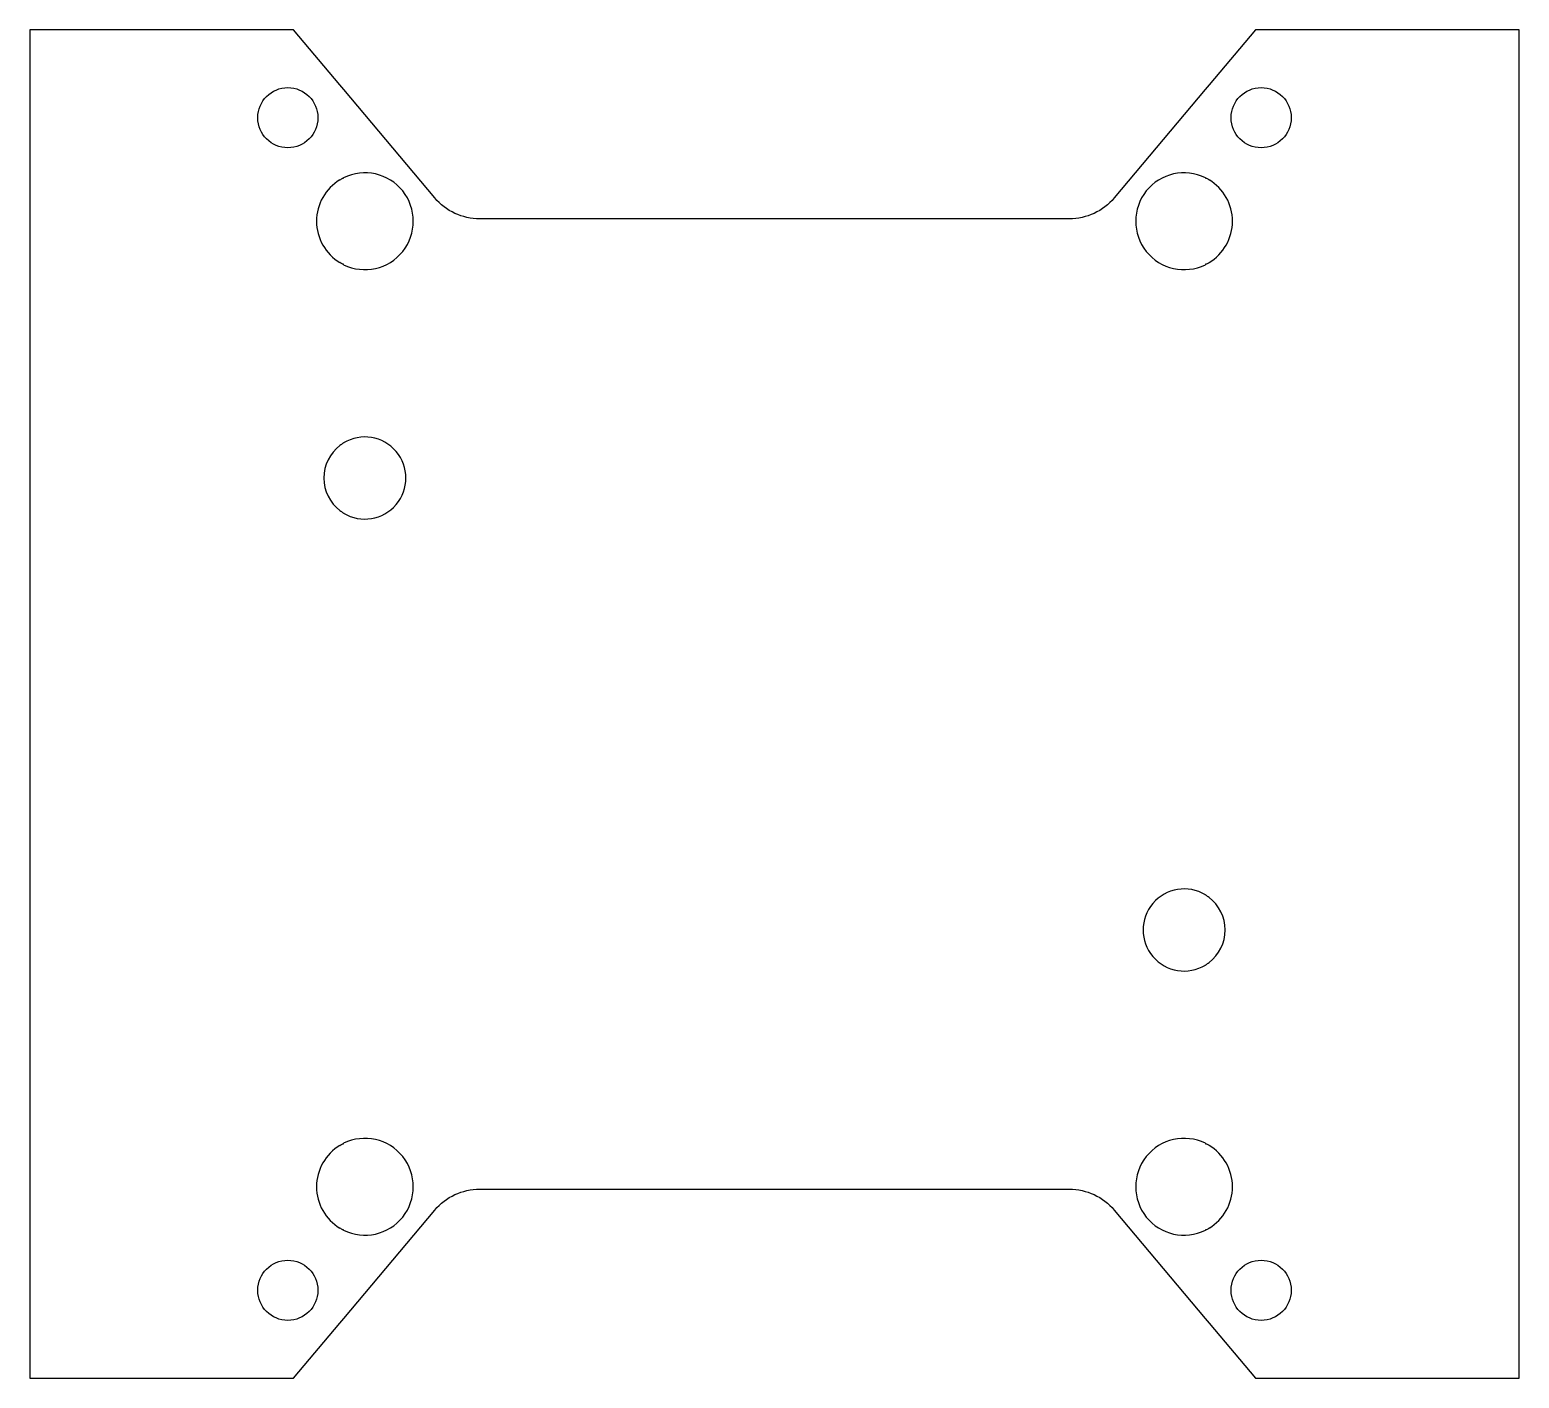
# Model space of a CAD drawing. Header units: inches. Extents: x -1 to 1, y -0.91 to 0.91.
import ezdxf

# ---------------------------------------------------------------- set-up
doc = ezdxf.new("R2010")
doc.units = ezdxf.units.IN
doc.layers.get('0').update_dxf_attribs({"linetype": 'CONTINUOUS'})

msp = doc.modelspace()

# ---------------------------------------------------------------- linework, layer by layer
msp.add_lwpolyline([(-0.4562, 0.6797), (-0.5785, 0.8255), (-0.5835, 0.8315), (-0.6457, 0.9055), (-0.7235, 0.9055), (-0.7285, 0.9055), (-1, 0.9055), (-1, -0.9055), (-0.7285, -0.9055), (-0.7235, -0.9055), (-0.6457, -0.9055), (-0.5835, -0.8315), (-0.5785, -0.8255), (-0.4562, -0.6797, -0.221695), (-0.3959, -0.6516), (0.3959, -0.6516, -0.221695), (0.4562, -0.6797), (0.5785, -0.8255), (0.5835, -0.8315), (0.6457, -0.9055), (0.7235, -0.9055), (0.7285, -0.9055), (1, -0.9055), (1, 0.9055), (0.7285, 0.9055), (0.7235, 0.9055), (0.6457, 0.9055), (0.5835, 0.8315), (0.5785, 0.8255), (0.4562, 0.6797, -0.221695), (0.3959, 0.6516), (-0.3959, 0.6516, -0.221695)], format="xyb", close=True)
for centre in [(-0.6535, 0.7874), (0.6535, 0.7874), (-0.6535, -0.7874), (0.6535, -0.7874)]:
    msp.add_circle(centre, 0.0404)
for centre, radius, start, end in [((-0.55, 0.6484), 0.065, 121.0886, 238.9114), ((-0.55, 0.6484), 0.065, -116.0652, 116.0652), ((0.55, 0.6484), 0.065, 63.9348, 296.0652), ((0.55, 0.6484), 0.065, -58.9114, 58.9114), ((-0.55, 0.3035), 0.0551, 127.4863, 232.5137), ((-0.55, 0.3035), 0.0551, -121.1886, 121.1886), ((0.55, -0.3035), 0.0551, 58.8114, 301.1886), ((0.55, -0.3035), 0.0551, -52.5137, 52.5137), ((-0.55, -0.6484), 0.065, 121.0886, 238.9114), ((-0.55, -0.6484), 0.065, -116.0652, 116.0652), ((0.55, -0.6484), 0.065, 63.9348, 296.0652), ((0.55, -0.6484), 0.065, -58.9114, 58.9114)]:
    msp.add_arc(centre, radius, start, end)
for points, knots in [([(-0.5835, 0.7041), (-0.5829, 0.7044), (-0.5822, 0.7048), (-0.581, 0.7055), (-0.5804, 0.7058), (-0.5795, 0.7063), (-0.5792, 0.7065), (-0.5789, 0.7066), (-0.5788, 0.7067), (-0.5787, 0.7067), (-0.5785, 0.7068)], [-0.0621402, -0.0621402, -0.0621402, -0.0621402, -0.05661635, -0.05661635, -0.05109249, -0.05109249, -0.04639058, -0.04639058, -0.04639058, -0.04399174, -0.04399174, -0.04399174, -0.04399174]), ([(0.5785, 0.7068), (0.5787, 0.7067), (0.5788, 0.7067), (0.5789, 0.7066), (0.5789, 0.7066), (0.5789, 0.7066), (0.5792, 0.7065), (0.5796, 0.7063), (0.5805, 0.7058), (0.5811, 0.7055), (0.5823, 0.7048), (0.5829, 0.7044), (0.5835, 0.7041)], [-0.0808476, -0.0808476, -0.0808476, -0.0808476, -0.07844416, -0.07844416, -0.07844416, -0.07830958, -0.07830958, -0.07339832, -0.07339832, -0.06804586, -0.06804586, -0.0626934, -0.0626934, -0.0626934, -0.0626934]), ([(-0.5785, 0.5901), (-0.5787, 0.5901), (-0.5788, 0.5902), (-0.5789, 0.5903), (-0.5792, 0.5904), (-0.5795, 0.5906), (-0.5804, 0.591), (-0.581, 0.5913), (-0.5822, 0.592), (-0.5829, 0.5924), (-0.5835, 0.5928)], [0.04399174, 0.04399174, 0.04399174, 0.04399174, 0.04639058, 0.04639058, 0.04639058, 0.05109249, 0.05109249, 0.05661635, 0.05661635, 0.0621402, 0.0621402, 0.0621402, 0.0621402]), ([(0.5835, 0.5928), (0.5829, 0.5924), (0.5823, 0.5921), (0.5811, 0.5914), (0.5805, 0.5911), (0.5796, 0.5906), (0.5792, 0.5904), (0.5789, 0.5903), (0.5789, 0.5903), (0.5789, 0.5903), (0.5788, 0.5902), (0.5787, 0.5901), (0.5785, 0.5901)], [0.0626934, 0.0626934, 0.0626934, 0.0626934, 0.06804586, 0.06804586, 0.07339832, 0.07339832, 0.07830958, 0.07830958, 0.07844416, 0.07844416, 0.07844416, 0.0808476, 0.0808476, 0.0808476, 0.0808476]), ([(-0.5785, 0.3507), (-0.5787, 0.3506), (-0.5788, 0.3505), (-0.5789, 0.3504), (-0.5789, 0.3504), (-0.5789, 0.3504), (-0.5791, 0.3503), (-0.5795, 0.3501), (-0.5804, 0.3495), (-0.581, 0.3491), (-0.5822, 0.3482), (-0.5829, 0.3477), (-0.5835, 0.3472)], [0.04585975, 0.04585975, 0.04585975, 0.04585975, 0.04821149, 0.04821149, 0.04821149, 0.04826766, 0.04826766, 0.05298524, 0.05298524, 0.05890366, 0.05890366, 0.06482209, 0.06482209, 0.06482209, 0.06482209]), ([(-0.5835, 0.2598), (-0.5829, 0.2593), (-0.5822, 0.2588), (-0.581, 0.2579), (-0.5804, 0.2575), (-0.5795, 0.2569), (-0.5791, 0.2567), (-0.5789, 0.2566), (-0.5789, 0.2566), (-0.5789, 0.2566), (-0.5788, 0.2565), (-0.5787, 0.2564), (-0.5785, 0.2563)], [-0.06482209, -0.06482209, -0.06482209, -0.06482209, -0.05890366, -0.05890366, -0.05298524, -0.05298524, -0.04826766, -0.04826766, -0.04821149, -0.04821149, -0.04821149, -0.04585975, -0.04585975, -0.04585975, -0.04585975]), ([(0.5835, -0.2598), (0.5829, -0.2593), (0.5822, -0.2588), (0.581, -0.2579), (0.5804, -0.2575), (0.5795, -0.2569), (0.5791, -0.2567), (0.5789, -0.2566), (0.5789, -0.2566), (0.5789, -0.2566), (0.5788, -0.2565), (0.5787, -0.2564), (0.5785, -0.2563)], [0.06582811, 0.06582811, 0.06582811, 0.06582811, 0.07174653, 0.07174653, 0.07766496, 0.07766496, 0.08238254, 0.08238254, 0.08243871, 0.08243871, 0.08243871, 0.08479045, 0.08479045, 0.08479045, 0.08479045]), ([(0.5785, -0.3507), (0.5787, -0.3506), (0.5788, -0.3505), (0.5789, -0.3504), (0.5789, -0.3504), (0.5789, -0.3504), (0.5791, -0.3503), (0.5795, -0.3501), (0.5804, -0.3495), (0.581, -0.3491), (0.5822, -0.3482), (0.5829, -0.3477), (0.5835, -0.3472)], [-0.08479045, -0.08479045, -0.08479045, -0.08479045, -0.08243871, -0.08243871, -0.08243871, -0.08238254, -0.08238254, -0.07766496, -0.07766496, -0.07174653, -0.07174653, -0.06582811, -0.06582811, -0.06582811, -0.06582811]), ([(-0.5835, -0.5928), (-0.5829, -0.5924), (-0.5822, -0.592), (-0.581, -0.5913), (-0.5804, -0.591), (-0.5795, -0.5906), (-0.5792, -0.5904), (-0.5789, -0.5903), (-0.5788, -0.5902), (-0.5787, -0.5901), (-0.5785, -0.5901)], [-0.0621402, -0.0621402, -0.0621402, -0.0621402, -0.05661635, -0.05661635, -0.05109249, -0.05109249, -0.04639058, -0.04639058, -0.04639058, -0.04399174, -0.04399174, -0.04399174, -0.04399174]), ([(0.5785, -0.5901), (0.5787, -0.5901), (0.5788, -0.5902), (0.5789, -0.5903), (0.5789, -0.5903), (0.5789, -0.5903), (0.5792, -0.5904), (0.5796, -0.5906), (0.5805, -0.5911), (0.5811, -0.5914), (0.5823, -0.5921), (0.5829, -0.5924), (0.5835, -0.5928)], [-0.0808476, -0.0808476, -0.0808476, -0.0808476, -0.07844416, -0.07844416, -0.07844416, -0.07830958, -0.07830958, -0.07339832, -0.07339832, -0.06804586, -0.06804586, -0.0626934, -0.0626934, -0.0626934, -0.0626934]), ([(-0.5785, -0.7068), (-0.5787, -0.7067), (-0.5788, -0.7067), (-0.5789, -0.7066), (-0.5792, -0.7065), (-0.5795, -0.7063), (-0.5804, -0.7058), (-0.581, -0.7055), (-0.5822, -0.7048), (-0.5829, -0.7044), (-0.5835, -0.7041)], [0.04399174, 0.04399174, 0.04399174, 0.04399174, 0.04639058, 0.04639058, 0.04639058, 0.05109249, 0.05109249, 0.05661635, 0.05661635, 0.0621402, 0.0621402, 0.0621402, 0.0621402]), ([(0.5835, -0.7041), (0.5829, -0.7044), (0.5823, -0.7048), (0.5811, -0.7055), (0.5805, -0.7058), (0.5796, -0.7063), (0.5792, -0.7065), (0.5789, -0.7066), (0.5789, -0.7066), (0.5789, -0.7066), (0.5788, -0.7067), (0.5787, -0.7067), (0.5785, -0.7068)], [0.0626934, 0.0626934, 0.0626934, 0.0626934, 0.06804586, 0.06804586, 0.07339832, 0.07339832, 0.07830958, 0.07830958, 0.07844416, 0.07844416, 0.07844416, 0.0808476, 0.0808476, 0.0808476, 0.0808476])]:
    msp.add_open_spline(points, degree=3, knots=knots)

doc.saveas('drawing.dxf')
